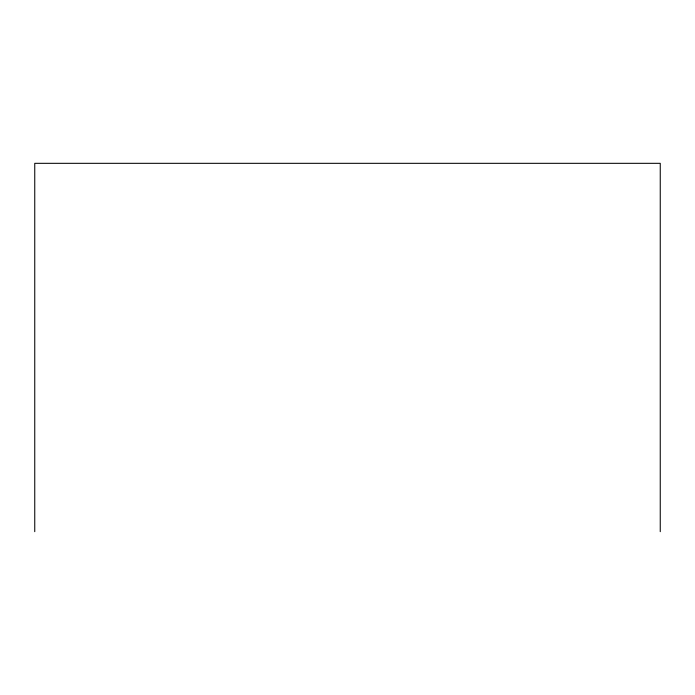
<?xml version="1.0" encoding="UTF-8"?>
<svg xmlns="http://www.w3.org/2000/svg" width="695" height="695" viewBox="0 0 695 695"><rect width="100%" height="100%" fill="white"/><g stroke="black" fill="none" stroke-linecap="round" stroke-linejoin="round"><path stroke-width="1.04" d="M660.25 531.675L660.25 163.325L34.75 163.325L34.75 531.675"/></g></svg>
